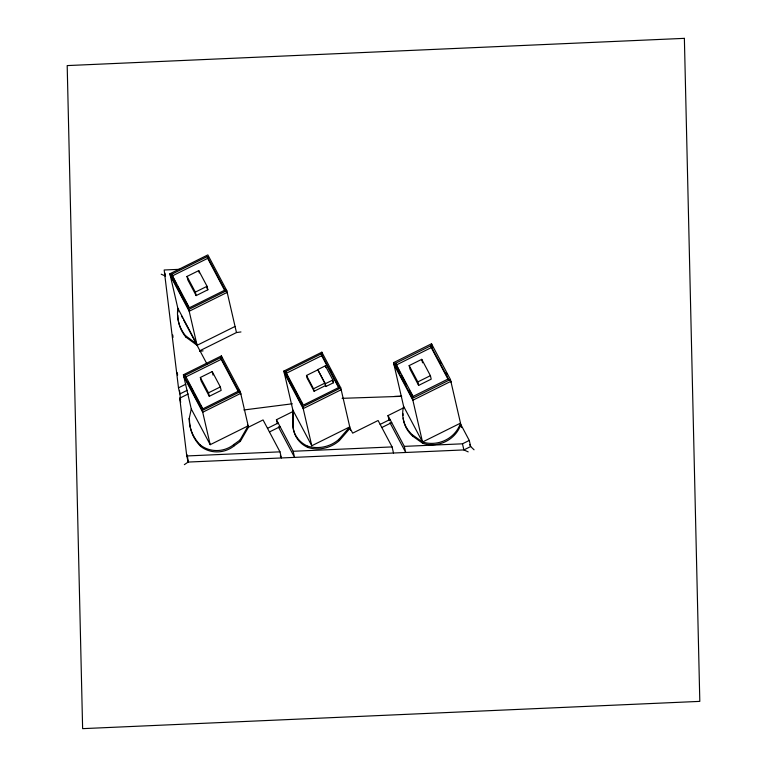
<?xml version="1.0" encoding="UTF-8"?>
<svg xmlns="http://www.w3.org/2000/svg" width="767" height="767" viewBox="0 0 767 767"><rect width="100%" height="100%" fill="white"/><g stroke="black" fill="none" stroke-linecap="round" stroke-linejoin="round"><path stroke-width="1.15" d="M292.764 423.72L292.86 410.067L311.776 445.752L349.762 426.883L339.119 439.165A31.389 29.692 -13 0 1 307.577 446.126A26.5 25.071 -13 0 1 292.764 423.72L293.08 425.071A26.5 25.071 -13 0 0 307.883 447.477A31.389 29.692 -13 0 0 339.436 440.517L350.068 428.245L352.676 433.144L378.102 420.508L392.09 446.912L393.5 453.019M293.08 425.071L293.176 411.419L283.857 371.075L321.843 352.197L340.759 387.891L350.538 430.277M189.181 418.629L191.28 408.993L183.39 374.785L221.375 355.917L240.292 391.611L248.498 427.171L240.33 441.38L234.338 445.732A26.241 24.822 -13 0 1 200.753 446.461A41.619 39.376 -13 0 1 189.487 419.98L189.181 418.629A41.619 39.376 -13 0 0 200.446 445.109L200.753 446.461M200.446 445.109A26.241 24.822 -13 0 0 234.031 444.381L240.013 440.028L248.182 425.819L210.206 444.687L191.28 408.993M184.348 464.649L188.174 462.06L463.882 449.922L470.679 446.547L474.054 449.798M177.886 312.054A39.242 37.123 -13 0 1 178.155 309.628L169.871 273.771L207.857 254.903L226.773 290.588L236.466 332.552L199.535 350.893M171.635 274.289L207.272 256.59L225.009 290.07L189.382 307.768L171.635 274.289L176.487 284.432M172.048 276.062L207.675 258.364L207.272 256.59M187.023 276.436L198.749 270.617L207.052 286.292L207.857 289.773L196.141 295.602L187.829 279.917L187.023 276.436L195.336 292.112L196.141 295.602M195.336 292.112L207.052 286.292M235.057 326.445L197.071 345.313L188.787 309.465L226.773 290.588M227.185 292.361L189.2 311.239L170.284 275.545M185.115 375.303L220.791 357.575L238.556 391.093L202.881 408.821L185.115 375.303L185.528 377.076L221.203 359.359L220.791 357.575M187.244 390.288L179.9 393.931L178.49 387.834L185.854 384.171M200.35 377.479L212.21 371.583L220.35 386.932L221.155 390.413L209.295 396.299L201.155 380.959L200.35 377.479L208.49 392.819L209.295 396.299M187.311 454.984L188.174 462.06L186.764 455.962L179.746 398.169L188.212 393.96M208.49 392.819L220.35 386.932M210.206 444.687L202.306 410.479L240.292 391.611M240.694 393.385L202.718 412.253L183.802 376.568M285.592 371.583L321.258 353.865L339.024 387.373L303.358 405.091L285.592 371.583L286.024 373.424L321.68 355.706L321.258 353.865M325.4 385.638L314.106 391.247L313.53 388.764L324.825 383.145L317.73 369.617L325.361 365.821L332.878 379.991L333.511 382.723L325.87 386.52L324.767 382.896M314.106 391.247L307.059 377.958L306.484 375.475L317.787 369.867M325.87 386.52L325.237 383.788L332.878 379.991M277.366 423.806L276.427 419.741L293.176 411.419M311.776 445.752L302.773 406.759L340.759 387.891M469.625 444.553L470.679 446.547L469.27 440.44L460.823 424.506A29.645 28.053 -13 0 1 422.838 443.374L412.656 436.135L412.339 434.784A31.389 29.702 -13 0 1 403.605 406.328L393.529 362.657L431.514 343.789L450.43 379.473L461.523 427.555M341.181 389.732L303.195 408.61L284.279 372.915M395.571 363.261L430.824 345.744L448.388 378.869L413.125 396.386L395.571 363.261L400.393 373.424M267.51 428.322L278.172 423.02M396.002 365.14L431.255 347.624L430.824 345.744M269.438 431.965L280.099 426.663M409.175 365.591L421.754 359.339L430.402 375.667L431.207 379.147L418.629 385.398L409.981 369.071L409.175 365.591L417.823 381.908L418.629 385.398M417.823 381.908L430.402 375.667M422.838 443.374L412.445 398.351L450.43 379.473M450.862 381.352L412.876 400.221L393.96 364.536M389.176 420.68L387.997 415.589L403.921 407.68M380.154 424.391L390.058 419.472M381.813 427.526L391.716 422.607M387.997 415.589L404.314 446.375L462.472 443.815L469.27 440.44M236.466 332.552L240.963 331.948M243.868 409.971L292.352 403.787M199.621 351.286L203.063 350.874M179.478 269.322L164.176 269.994L178.49 387.834M186.764 455.962L279.984 451.849L281.393 457.957L280.3 455.895M276.427 419.741L293.147 451.274L392.09 446.912M342.092 398.332L401.64 396.328M394.449 396.424L401.601 396.203M161.214 274.212L165.586 276.101M468.206 451.878L463.882 449.922L462.472 443.815M412.339 434.784L422.521 442.022L460.507 423.144A29.645 28.053 -13 0 1 422.521 442.022L403.605 406.328M185.489 335.668L196.755 343.961L177.839 308.267A39.242 37.123 -13 0 0 185.489 335.668L185.806 337.029L197.071 345.313M439.894 361.065L441.006 363.165M446.02 372.618L447.132 374.718M449.913 379.962L451.025 382.062M431.255 347.624L448.273 379.713M401.486 375.494L406.433 384.804M409.175 389.981L413.01 397.229M393.529 362.657L412.445 398.351M389.952 422.722L405.724 452.482L404.314 446.375M330.222 369.483L331.344 371.583M336.349 381.026L337.461 383.126M339.129 386.28L341.353 390.48M321.68 355.706L338.889 388.169M332.437 380.7L333.511 382.723M317.73 369.617L325.237 383.788M306.484 375.475L313.53 388.764M286.57 374.478L287.683 376.568M288.795 378.668L293.79 388.092M294.902 390.182L297.673 395.417M298.785 397.517L299.897 399.607M301.009 401.707L302.112 403.797M283.857 371.075L302.773 406.759M225.143 288.977L227.377 293.176M207.675 258.364L224.865 290.798M206.745 287.683L207.857 289.773M278.402 426.893L294.557 457.381L293.147 451.274M279.984 451.849L263.062 419.933L248.498 427.171L247.386 425.071M238.662 390L240.886 394.2M221.203 359.359L238.412 391.822M177.589 286.532L182.584 295.947M183.696 298.037L188.682 307.452M169.871 273.771L188.787 309.465M181.491 315.918L182.604 318.017M183.716 320.117L207.128 364.287M188.308 382.311L193.303 391.736M194.415 393.835L199.41 403.26M200.523 405.36L202.737 409.549M183.39 374.785L202.306 410.479M431.514 343.789L431.946 345.677M432.109 346.368L432.32 347.298M421.754 359.339L422.55 362.82M325.361 365.821L325.783 367.642M321.843 352.197L322.274 354.086M322.437 354.785L322.658 355.744M339.119 439.165L339.436 440.517M307.577 446.126L307.883 447.477M208.298 256.792L208.461 257.482M221.375 355.917L221.807 357.805M240.013 440.028L240.33 441.38M198.749 270.617L199.276 272.937M234.031 444.381L234.338 445.732M212.21 371.583L213.015 375.063M164.876 273.052L165.346 275.085M179.746 398.169L180.686 402.244M172.738 335.016L173.026 337.375M177.321 372.724L177.608 375.082M179.468 390.403L180.6 399.684M185.806 337.029A39.242 37.123 -13 0 1 177.8 315.304M412.656 436.135A31.389 29.702 -13 0 1 403.183 418.044M403.011 415.446A31.389 29.702 -13 0 1 403.03 413.71M684.375 38.35L67.189 65.588L82.625 728.65L699.811 701.374L684.375 38.35"/></g></svg>
